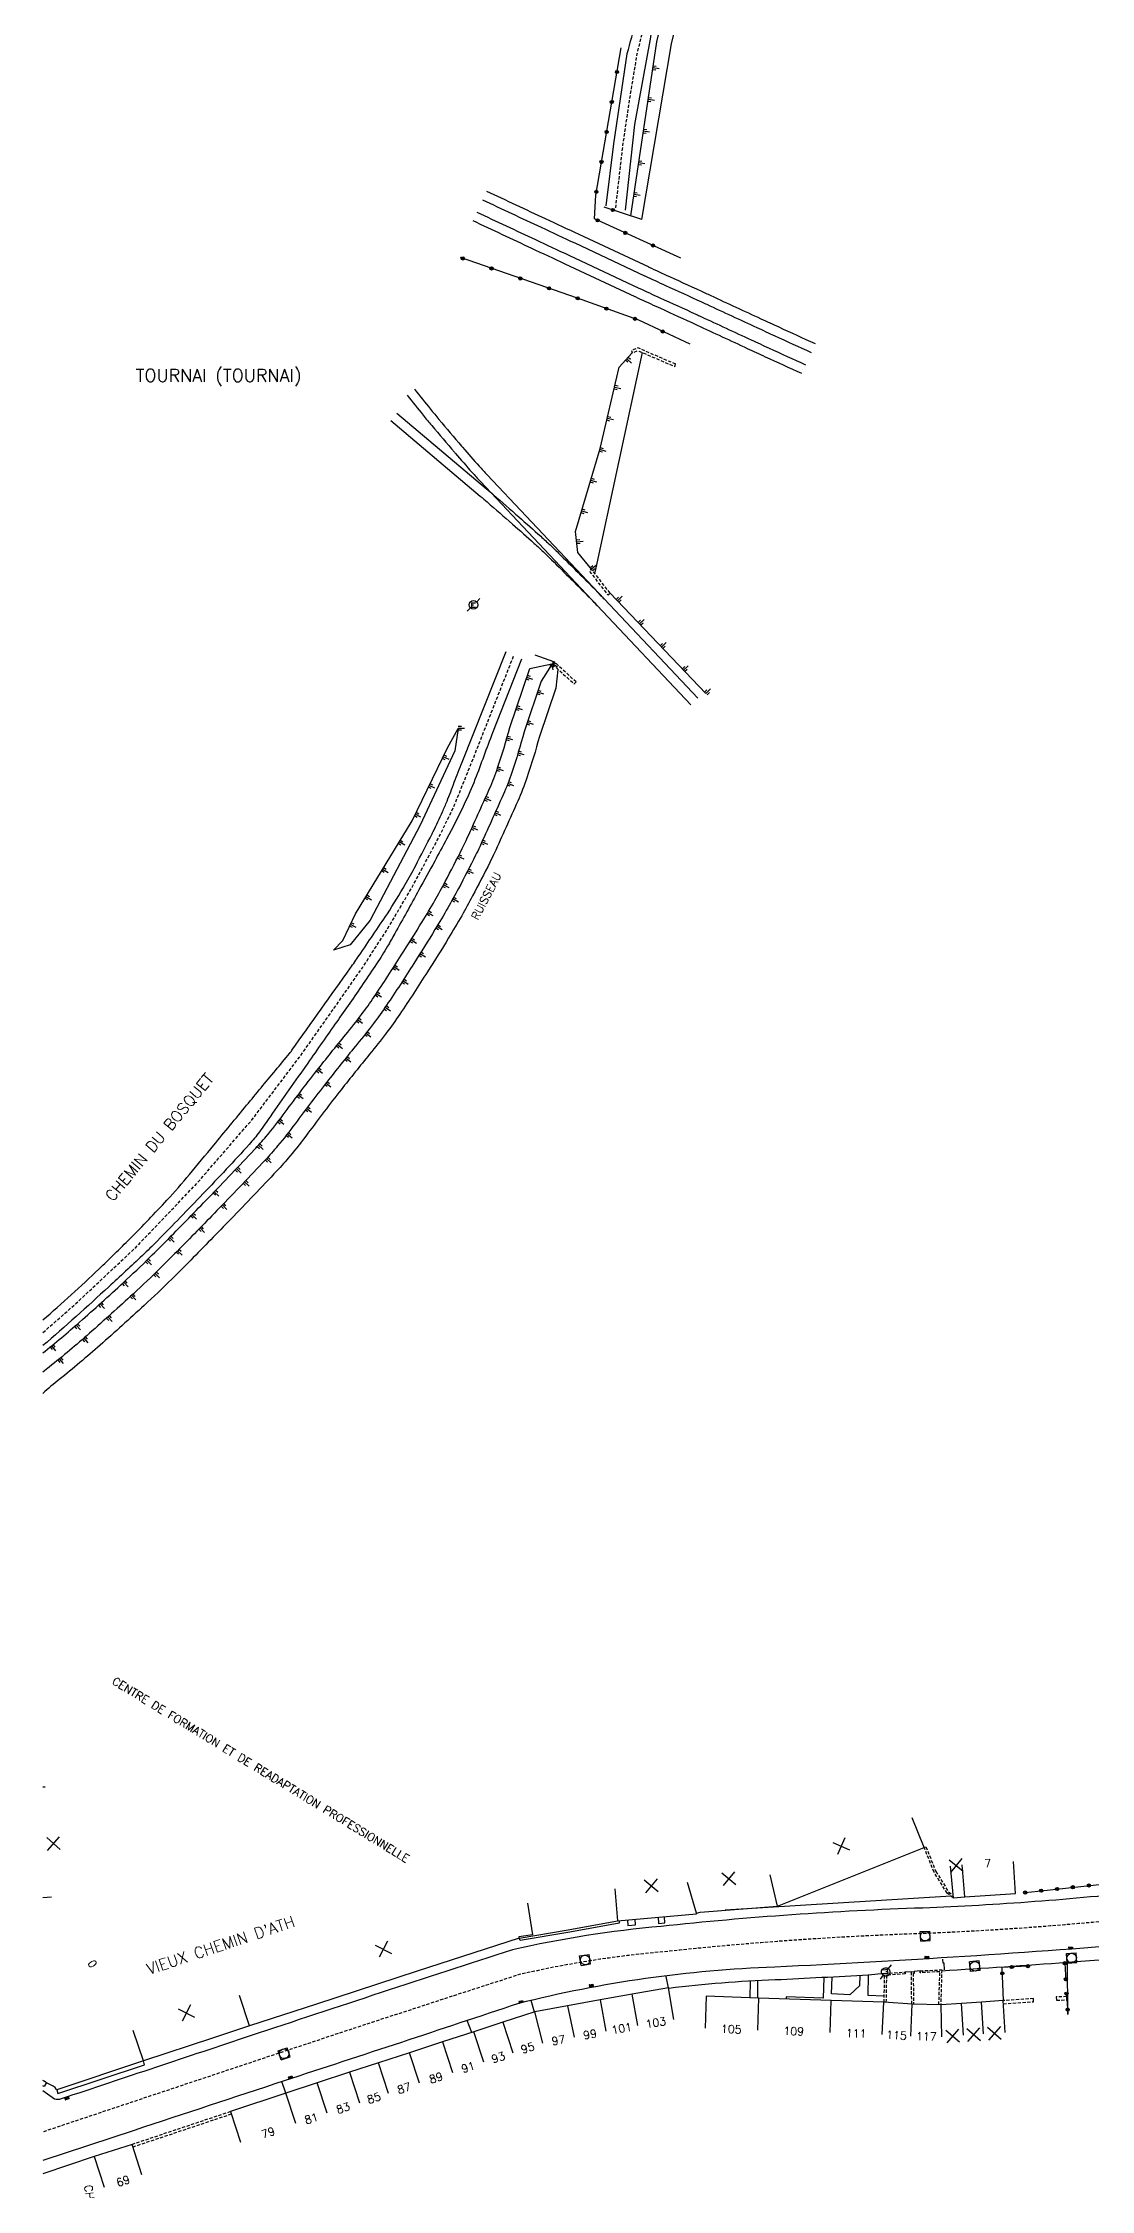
# Model space of a CAD drawing. Header units: millimetres. Extents: x 82000 to 83000, y 144000 to 145000.
# Drawn here: x 82000 to 82163.7, y 144452.7 to 144788.1 of the extents above; entities that cross this region are included whole.
import ezdxf
from ezdxf.enums import TextEntityAlignment as Align

# ---------------------------------------------------------------- set-up
doc = ezdxf.new("R2010")
doc.units = ezdxf.units.MM
doc.linetypes.add('DASHED', pattern=[0.75, 0.5, -0.25])
doc.layers.get('0').update_dxf_attribs({"linetype": 'CONTINUOUS'})
for name, color, linetype in [('W0001', 6, 'DASHED'), ('W0008', 7, 'CONTINUOUS'), ('W0100', 7, 'CONTINUOUS'), ('W0112', 1, 'DASHED'), ('W0211', 2, 'CONTINUOUS'), ('W0322', 7, 'CONTINUOUS'), ('W0334', 7, 'CONTINUOUS'), ('W0400', 7, 'CONTINUOUS'), ('W0420', 7, 'CONTINUOUS'), ('W0471', 7, 'CONTINUOUS'), ('W0500', 5, 'DASHED'), ('W0700', 7, 'CONTINUOUS'), ('W0980', 7, 'CONTINUOUS'), ('W0984', 7, 'CONTINUOUS'), ('W0989', 7, 'CONTINUOUS'), ('W0991', 7, 'CONTINUOUS'), ('W1102', 7, 'CONTINUOUS')]:
    doc.layers.add(name, color=color, linetype=linetype)
doc.styles.get("Standard").update_dxf_attribs({"font": 'romans.shx', "width": 0.85})

# ---------------------------------------------------------------- blocks, each defined once
blk = doc.blocks.new('t322o')
at = {"color": 0, "linetype": 'Continuous'}
for radius in [0.25, 0.15]:
    blk.add_circle((0, 0), radius, dxfattribs=at)
blk = doc.blocks.new('t211o')
at = {"color": 0, "linetype": 'Continuous'}
for p, q in [((-0.29, 0.5), (-0.29, 0)), ((0, 1), (0, 0)), ((0.29, 0.5), (0.29, 0))]:
    blk.add_line(p, q, dxfattribs=at)
blk = doc.blocks.new('T471')
for p, q in [((-0.333334, 0.333334), (-0.333334, -0.333334)), ((-0.333334, 0.333334), (0.333334, 0.333334)), ((-0.333334, 0), (0, 0)), ((0.500001, 0.500001), (1.000002, 1.000002)), ((-0.500001, -0.500001), (-1.000002, -1.000002)), ((-0.333334, -0.333334), (0.333334, -0.333334))]:
    blk.add_line(p, q)
blk.add_ellipse((0, 0), major_axis=(0.471405, 0.471405), ratio=1, start_param=5.4977871438, end_param=11.780972451)
blk = doc.blocks.new('T420')
for p, q in [((0.75, 0.75), (-0.75, 0.75)), ((-0.75, 0.75), (-0.75, -0.75)), ((0.75, 0.75), (0.75, -0.75)), ((0.75, -0.75), (-0.75, -0.75))]:
    blk.add_line(p, q)
blk.add_ellipse((0, 0), major_axis=(-0.53, 0.53), ratio=1, start_param=3.926991, end_param=10.210176)
blk = doc.blocks.new('T400')
for p, q in [((-0.15, 0.3), (0.15, 0.3)), ((-0.15, -0.25), (-0.15, 0.3)), ((-0.15, 0.15), (0.15, 0.15)), ((-0.15, 0), (0.15, 0)), ((0.15, 0.3), (0.15, -0.25)), ((-0.15, -0.15), (0.15, -0.15)), ((-0.15, -0.25), (-0.15, -0.3)), ((-0.15, -0.3), (0.15, -0.3)), ((0.15, -0.3), (0.15, -0.25))]:
    blk.add_line(p, q)
blk = doc.blocks.new('t991o')
at = {"color": 0, "linetype": 'Continuous'}
for p, q in [((-1, 1), (1, -1)), ((-1, -1), (1, 1))]:
    blk.add_line(p, q, dxfattribs=at)

msp = doc.modelspace()

# ---------------------------------------------------------------- linework, layer by layer
at = {"layer": 'W0001', "flags": 128}
for points in [[(82089.44, 144762.34), (82090.56, 144772.06), (82091.59, 144779.08), (82092.8, 144786.4), (82093.95, 144791.18), (82095.19, 144795.44), (82096.52, 144799.01), (82098.18, 144802.51), (82100.18, 144805.31), (82102.41, 144807.34), (82105.21, 144809.23), (82109.39, 144810.94), (82113.51, 144811.87), (82119.34, 144812.68), (82157.45, 144815.76), (82166.03, 144816.59), (82176.2, 144817.87), (82185.13, 144819.28), (82194.57, 144821.04), (82205.9, 144823.57), (82236.69, 144830.48), (82247.71, 144833), (82253.48, 144834.26), (82257.59, 144834.99), (82261.51, 144835.49), (82264.09, 144835.77), (82267.11, 144835.67), (82271.28, 144834.73), (82273.81, 144833.8), (82330.85, 144808.75), (82360.1, 144796.04)], [(82000, 144586.66), (82005.15, 144591.18), (82014.48, 144599.94), (82024.12, 144610.05), (82032.66, 144619.92), (82040.12, 144629.76), (82044.84, 144636.45), (82049.88, 144643.64), (82053.75, 144649.62), (82057.65, 144656.24), (82061.98, 144664.32), (82064.28, 144669.09), (82067.45, 144676.98), (82073.54, 144692.46)]]:
    msp.add_lwpolyline(points, dxfattribs=at)
msp.add_lwpolyline([(82507.07, 144562.55, -0.001603), (82463.83, 144548.15, -0.013563), (82441.16, 144541.97, -0.004898), (82433.69, 144540.37), (82364.92, 144525.7), (82325.31, 144519.07, -0.000613), (82294.4, 144513.67), (82244.86, 144505.58, -0.003362), (82207.56, 144499.81, -0.008159), (82172.74, 144495.4, -0.017566), (82137.54, 144492.77, 0.018351), (82096.92, 144489.91, 0.034875), (82074.36, 144486.35, 0.002438), (82033.6, 144472.99, 0.000111), (82000, 144461.78, 0.110793)], format="xyb", dxfattribs=at)
at = {"layer": 'W0008', "flags": 128}
for points in [[(82104.51, 144807.35, 0.041925), (82101.24, 144804.45, 0.075019), (82099.83, 144802.45, 0.009954), (82097.71, 144798, 0.024331), (82096.98, 144796.12, 0.008693), (82095.26, 144790.75, 0.028022), (82094.85, 144789.04), (82092.36, 144775.36), (82090.93, 144761.99)], [(82087.95, 144762.68), (82089.15, 144772.36), (82091.23, 144786.43, -0.029174), (82091.24, 144786.45, -0.000102), (82092.63, 144791.61, -0.000096), (82093.59, 144795.17, -0.000205), (82094.04, 144796.83, -0.027031), (82094.16, 144797.18, -0.002749), (82095.5, 144800.54, -0.032658), (82096.34, 144802.29, -0.019926), (82098.02, 144805)], [(82000, 144588.63, 0.012437), (82008.74, 144596.58, 0.005718), (82013.61, 144601.35, 0.009159), (82019.36, 144607.33, 0.014135), (82022.9, 144611.37, 0.000525), (82026.66, 144615.93, -0.000383), (82031.81, 144622.17, -0.000458), (82036.31, 144627.61, 0.000936), (82038.51, 144630.27, 0.017309), (82038.88, 144630.76, 0.000674), (82048.02, 144643.62, 0.004823), (82049.36, 144645.54, -0.000902), (82053.79, 144652.07, 0.007848), (82056.58, 144656.67, 0.012882), (82058.17, 144659.54, 0.000455), (82060.77, 144664.57, 0.006579), (82060.94, 144664.91, 0.006046), (82062.39, 144668.01, 0.01145), (82063.1, 144669.67, 0.005353), (82064.24, 144672.62, -0.005015), (82065.47, 144675.78), (82072.35, 144693.07)], [(82074.74, 144691.86), (82070.22, 144680.37, 0.00685), (82068.84, 144676.71, -0.006845), (82067.46, 144673.05, -0.017515), (82065.78, 144669.19, -0.012007), (82063.02, 144663.72, -0.001278), (82061.17, 144660.31, -0.000965), (82058.71, 144655.81, -0.001586), (82054.94, 144648.99, -0.005404), (82053.81, 144647, -0.014136), (82052.09, 144644.25, -0.006151), (82047.9, 144638.1, -0.000143), (82045.88, 144635.22, -0.000064), (82041.35, 144628.76, -0.000361), (82035.46, 144620.38, -0.001272), (82033.79, 144618.01, -0.029787), (82032.22, 144616.06, -0.007001), (82024.98, 144608.31, -0.002953), (82017.87, 144600.99, -0.009149), (82015.52, 144598.69, -0.003534), (82010.28, 144593.8, -0.006494), (82000, 144584.61)]]:
    msp.add_lwpolyline(points, format="xyb", dxfattribs=at)
at = {"layer": 'W0008'}
for points in [[(82236.49, 144508.4, -0.003364), (82206.98, 144503.75, -0.008156), (82172.31, 144499.36, -0.017561), (82137.4, 144496.75, 0.018328), (82096.54, 144493.88, 0.035071), (82073.3, 144490.2, 0.002448), (82032.35, 144476.77, 0.000097), (82002.84, 144466.93, -0.158719), (82001.82, 144466.91), (82000, 144468.17, -0.171746)], [(82238.47, 144500.45, -0.016612), (82173.66, 144491.34, -0.008158), (82114.27, 144487.52, 0.052913), (82074.25, 144481.83, -0.001447), (82037.68, 144469.76, -0.000276), (82014.24, 144462.02), (82000, 144457.32, 0.438562)]]:
    msp.add_lwpolyline(points, format="xyb", dxfattribs=at)
at = {"layer": 'W0100'}
for points in [[(82089.31, 144499.74), (82089.74, 144494.76), (82102.08, 144495.82), (82102.05, 144495.93), (82102.63, 144496.1), (82114.69, 144497.03), (82137.61, 144506.22), (82135.75, 144510.86)], [(82141.67, 144503.31), (82142.14, 144498.33), (82143.96, 144498.5), (82151.88, 144499.03), (82151.55, 144504.02)], [(82098.54, 144479.33), (82097.71, 144484.26), (82092.02, 144483.31), (82086.99, 144482.41), (82076.82, 144480.51), (82071.82, 144478.91), (82067.28, 144477.43), (82062.41, 144475.83), (82057.26, 144474.14), (82052.42, 144472.56), (82047.86, 144471.09), (82042.81, 144469.44), (82037.91, 144467.84), (82029.27, 144464.94), (82030.86, 144460.2)], [(82150.25, 144477.3), (82149.94, 144482.29), (82146.56, 144482.07), (82143.43, 144481.86), (82140.24, 144481.65), (82135.75, 144481.73), (82131.32, 144482.02), (82123.08, 144482.32), (82111.74, 144482.69), (82103.57, 144482.97), (82103.4, 144477.97)], [(82015.46, 144455.05), (82013.93, 144459.81), (82008.01, 144457.91), (82000, 144455.24)]]:
    msp.add_lwpolyline(points, dxfattribs=at)
msp.add_lwpolyline([(82075.65, 144497.52), (82076.45, 144492.59), (82074.33, 144492.24), (82074.39, 144492.07), (82058.45, 144486.88), (82042.73, 144481.75), (82032.23, 144478.35), (82026.45, 144476.44), (82015.68, 144472.86), (82002.19, 144468.37), (82002.06, 144468.39, 0.261421), (82001.6, 144468.93, -0.053714), (82000, 144469.83, 0.265069)], format="xyb", dxfattribs=at)
at = {"layer": 'W0112', "flags": 128}
for points in [[(82098.81, 144737.94), (82092.92, 144740.48), (82091.89, 144740.09), (82092.03, 144739.71), (82092.91, 144740.05), (82098.66, 144737.57)], [(82088.58, 144702.17), (82085.66, 144705.9), (82085.3, 144705.61), (82088.23, 144701.89)], [(82083.26, 144688.3), (82079.8, 144691.46), (82079.5, 144691.13), (82082.96, 144687.98)]]:
    msp.add_lwpolyline(points, close=True, dxfattribs=at)
at = {"layer": 'W0112'}
for points in [[(82142.15, 144498.35), (82141.19, 144499.06), (82139.16, 144502.34), (82137.61, 144506.22), (82137.89, 144506.33), (82139.43, 144502.48), (82141.42, 144499.27), (82142.1, 144498.76)], [(82131.35, 144482.01), (82131.44, 144486.53), (82134.63, 144486.74), (82134.65, 144486.46), (82131.72, 144486.26), (82131.64, 144481.99)], [(82135.67, 144481.74), (82135.61, 144486.8), (82136.03, 144486.83), (82136.05, 144486.54), (82135.9, 144486.53), (82135.95, 144481.73)], [(82139.91, 144481.65), (82140.06, 144486.8), (82136.99, 144486.65), (82136.97, 144486.93), (82140.35, 144487.1), (82140.19, 144481.65)], [(82149.97, 144481.8), (82154.7, 144482.12), (82154.68, 144482.61), (82149.94, 144482.29)], [(82029.27, 144464.94), (82013.93, 144459.81)], [(82029.41, 144464.54), (82014.06, 144459.41)]]:
    msp.add_lwpolyline(points, dxfattribs=at)
msp.add_lwpolyline([(82159.87, 144482.92), (82158.21, 144482.86), (82158.28, 144482.35), (82159.91, 144482.41)], close=True, dxfattribs=at)
at = {"layer": 'W0211', "flags": 128}
for points in [[(82093.53, 144760.56), (82098.17, 144788), (82099.68, 144794.11), (82102.51, 144800.77), (82106.1, 144804.92), (82109.61, 144806.38), (82128.12, 144807.18), (82134.43, 144810.37), (82127.51, 144809.61), (82109.74, 144808.64), (82104.76, 144806.5), (82100.62, 144801.99), (82097.58, 144795.54), (82095.83, 144788.29), (82091.77, 144761.13)], [(82085.66, 144705.9), (82083.55, 144708.54), (82083.18, 144711.79), (82087.03, 144724.77), (82089.98, 144737.46), (82092.03, 144739.71)], [(82086.21, 144705.38), (82093.62, 144739.77)], [(82103.5, 144686.51), (82088.58, 144702.17)]]:
    msp.add_lwpolyline(points, dxfattribs=at)
for points in [[(82000, 144583.47, 0.011949), (82005.73, 144588.3, 0.005132), (82012.53, 144594.44, 0.008156), (82016.71, 144598.42, 0.004109), (82019.64, 144601.35, 0.001909), (82025.86, 144607.72, 0.003848), (82032.99, 144615.2, 0.014135), (82034.86, 144617.31, 0.015538), (82037.5, 144620.65, -0.007616), (82042.76, 144627.57, -0.005081), (82047.28, 144633.2, 0.009182), (82049.76, 144636.35, 0.014537), (82051.72, 144639.09, 0.006326), (82055.96, 144645.59, 0.004375), (82059.23, 144650.83, 0.006953), (82061.21, 144654.17, 0.008686), (82062.83, 144657.12, 0.005043), (82065.48, 144662.26, 0.009665), (82066.08, 144663.52, 0.001511), (82069.75, 144671.64, 0.025128), (82071, 144674.86, 0.013154), (82072.91, 144681.18), (82076.03, 144690.41), (82079.48, 144691.15)], [(82079.5, 144691.13), (82077.82, 144688.41), (82075.15, 144680.5, -0.013021), (82073.22, 144674.13, -0.025128), (82071.88, 144670.68, -0.001511), (82068.2, 144662.55, -0.009665), (82067.56, 144661.21, -0.005043), (82064.89, 144656.02, -0.008686), (82063.23, 144653.01, -0.006953), (82061.22, 144649.61, -0.004375), (82057.93, 144644.33, -0.006326), (82053.66, 144637.79, -0.014537), (82051.61, 144634.93, -0.009182), (82049.08, 144631.73, 0.005081), (82044.59, 144626.12, 0.007616), (82039.37, 144619.27, -0.015538), (82036.65, 144615.81, -0.014135), (82034.7, 144613.6, -0.003848), (82027.54, 144606.1, -0.001909), (82021.3, 144599.71, -0.004109), (82018.35, 144596.76, -0.008156), (82014.12, 144592.72, -0.005132), (82007.27, 144586.55, -0.0129), (82000.99, 144581.27, 0.005852), (82000, 144580.47)], [(82080.41, 144690.23), (82080.09, 144687.34), (82077.53, 144679.77, -0.012882), (82075.58, 144673.34, -0.025128), (82074.15, 144669.67, -0.001511), (82070.47, 144661.52, -0.009665), (82069.79, 144660.09, -0.005043), (82067.09, 144654.86, -0.008686), (82065.39, 144651.77, -0.006953), (82063.35, 144648.31, -0.004375), (82060.03, 144643, -0.006326), (82055.73, 144636.4, -0.014537), (82053.6, 144633.43, -0.009182), (82051.01, 144630.15, 0.005081), (82046.55, 144624.58, 0.007616), (82041.38, 144617.79, -0.015538), (82038.56, 144614.21, -0.014135), (82036.51, 144611.9, -0.003848), (82029.33, 144604.37, -0.001909), (82023.08, 144597.96, -0.004109), (82020.1, 144594.98, -0.008156), (82015.8, 144590.89, -0.005132), (82008.92, 144584.68, -0.0129), (82002.54, 144579.32, 0.016029), (82000, 144577.16)]]:
    msp.add_lwpolyline(points, format="xyb", dxfattribs=at)
msp.add_lwpolyline([(82064.84, 144681.03), (82064.32, 144677.53), (82058.9, 144665.91), (82051.08, 144651.1), (82047.95, 144647.24), (82045.36, 144646.4), (82046.83, 144647.92), (82048.8, 144652.06), (82057.64, 144666.6), (82063.18, 144677.99)], close=True, dxfattribs=at)
at = {"layer": 'W0322', "flags": 128}
for points in [[(82099.59, 144754.52), (82086.15, 144760.64), (82086.32, 144764.36), (82090.29, 144787.37)], [(82093.53, 144760.56), (82087.64, 144762.46)], [(82101.08, 144741.04), (82093.05, 144744.8), (82083.49, 144748.23), (82065.18, 144754.6)], [(82079.8, 144691.46), (82076.88, 144692.5)]]:
    msp.add_lwpolyline(points, dxfattribs=at)
at = {"layer": 'W0322'}
for points in [[(82153.39, 144499.17), (82155.37, 144499.41), (82165.92, 144500.55)], [(82153.81, 144487.67), (82149.72, 144487.44), (82149.94, 144482.29)], [(82159.56, 144488.13), (82159.75, 144485.32)], [(82159.84, 144483.38), (82160.07, 144480.15)]]:
    msp.add_lwpolyline(points, dxfattribs=at)
at = {"layer": 'W0334'}
for points in [[(82141.81, 144498.6), (82106.54, 144496.4)], [(82089.97, 144494.78), (82090, 144494.39), (82082.27, 144492.98), (82074.53, 144491.66), (82074.39, 144492.07), (82082.01, 144493.35), (82089.74, 144494.76)], [(82091.28, 144494.89), (82091.35, 144494.03), (82092.54, 144494.11), (82092.46, 144494.99)], [(82096.06, 144495.3), (82096.14, 144494.34), (82097.13, 144494.44), (82097.05, 144495.39)], [(82263.86, 144459.41), (82252.33, 144484.22), (82226.27, 144488.23), (82225.31, 144495.16), (82209.53, 144492.67), (82183.06, 144489.75), (82164.21, 144488.57), (82159.92, 144488.23), (82160, 144480.13)], [(82140.76, 144487.09), (82140.72, 144488.12), (82140.57, 144488.15), (82140.55, 144488.77)], [(82097.71, 144484.26), (82097.31, 144486.03)], [(82110.44, 144485.34), (82110.37, 144482.74)], [(82111.65, 144482.69), (82111.61, 144485.4)], [(82121.94, 144485.89), (82121.85, 144482.65), (82116.08, 144482.87), (82116.06, 144482.55)], [(82127.58, 144486.2), (82127.5, 144484.61), (82126.01, 144483.21), (82123.12, 144483.35), (82123.22, 144485.96)], [(82128.89, 144486.27), (82128.83, 144483.14), (82131.37, 144483.05)], [(82135.61, 144486.8), (82134.63, 144486.74)], [(82136.97, 144486.93), (82136.03, 144486.83)], [(82076.74, 144480.48), (82076.25, 144482.33)], [(82066.95, 144477.32), (82066.24, 144479.17)], [(82002.19, 144468.37), (82002.31, 144467.79), (82015.87, 144472.26), (82015.68, 144472.86)], [(82000.53, 144469.48), (82000.17, 144468.88), (82000, 144469)], [(82037.92, 144467.85), (82037.29, 144469.63)]]:
    msp.add_lwpolyline(points, dxfattribs=at)
for points in [[(82159.92, 144488.23, -0.002686), (82140.34, 144486.9, 0.052829)], [(82131.44, 144486.53), (82128.89, 144486.27, -0.001994), (82114.35, 144485.51, 0.022009), (82097.73, 144484.19, -0.001444)]]:
    msp.add_lwpolyline(points, format="xyb", dxfattribs=at)
at = {"layer": 'W0700', "flags": 128}
for points in [[(82119.99, 144739.73, -0.000424), (82114.33, 144742.32, -0.000856), (82111.54, 144743.61, -0.000031), (82103.71, 144747.24, 0.000291), (82102.87, 144747.63, 0.001605), (82097.26, 144750.2, -0.002744), (82094.03, 144751.69, -0.000163), (82094, 144751.7, 0), (82083.09, 144756.82, -0.000064), (82077.86, 144759.27, -0.000037), (82068.7, 144763.56, -0.000037)], [(82120.62, 144741.1, -0.000424), (82114.96, 144743.7, -0.000856), (82112.17, 144744.98, -0.000031), (82104.34, 144748.61, 0.000291), (82103.5, 144749, 0.001605), (82097.88, 144751.58, -0.002744), (82094.67, 144753.06, -0.000163), (82094.64, 144753.07, 0), (82083.73, 144758.19, -0.000064), (82078.5, 144760.64, -0.000037), (82069.34, 144764.93, -0.000037)], [(82118.5, 144736.47, -0.000424), (82112.83, 144739.06, -0.000856), (82110.03, 144740.36, -0.000031), (82102.2, 144743.99, 0.000291), (82101.36, 144744.38, 0.001605), (82095.77, 144746.94, -0.002744), (82092.51, 144748.44, -0.000162), (82092.48, 144748.46, 0), (82081.56, 144753.57, -0.000064), (82076.33, 144756.02, -0.000037), (82067.18, 144760.32)], [(82119.11, 144737.8, -0.000424), (82113.44, 144740.4, -0.000856), (82110.65, 144741.69, -0.000031), (82102.81, 144745.32, 0.000291), (82101.98, 144745.71, 0.001605), (82096.38, 144748.27, -0.002744), (82093.13, 144749.77, -0.000163), (82093.1, 144749.78, 0), (82082.19, 144754.9, -0.000064), (82076.95, 144757.35, -0.000037), (82067.8, 144761.64, -0.000037)], [(82056.86, 144733.08, 0.002663), (82059.36, 144729.98, 0.005062), (82060.71, 144728.35, 0.000114), (82064.25, 144724.18, 0.002488), (82064.42, 144723.98, 0.003457), (82067, 144721.04, 0.007105), (82068.31, 144719.62), (82086.56, 144700.25)], [(82058.02, 144734.01, 0.002663), (82060.51, 144730.92, 0.005062), (82061.84, 144729.31, 0.000114), (82065.38, 144725.14, 0.002488), (82065.54, 144724.95, 0.003457), (82068.11, 144722.03, 0.007105), (82069.39, 144720.63), (82087.64, 144701.26)], [(82054.31, 144729.14), (82068.3, 144717.33, -0.003816), (82069.36, 144716.42, -0.001032), (82073.32, 144712.96, -0.003078), (82076.72, 144709.94, -0.007044), (82078.16, 144708.61, -0.004564), (82079.44, 144707.37, -0.001912), (82082.49, 144704.32, -0.000936), (82086.03, 144700.77, -0.00601), (82086.54, 144700.23), (82101.18, 144684.71)], [(82055.28, 144730.29), (82069.27, 144718.48, -0.003816), (82070.35, 144717.55, -0.001032), (82074.31, 144714.09, -0.003078), (82077.73, 144711.05, -0.007044), (82079.19, 144709.7, -0.004564), (82080.49, 144708.44, -0.001912), (82083.56, 144705.39, -0.000936), (82087.09, 144701.82, -0.00601), (82087.64, 144701.26), (82102.28, 144685.74)]]:
    msp.add_lwpolyline(points, format="xyb", dxfattribs=at)
at = {"layer": 'W1102'}
for p, q in [((82000, 144515.67), (82000.34, 144515.69)), ((82102.05, 144495.93), (82100.67, 144500.72)), ((82114.69, 144497.03), (82113.54, 144501.96)), ((82143.96, 144498.5), (82143.56, 144503.49)), ((82000, 144498.4), (82001.35, 144498.48)), ((82032.23, 144478.35), (82030.67, 144483.1)), ((82081.91, 144481.46), (82082.97, 144476.57)), ((82086.99, 144482.41), (82087.89, 144477.49)), ((82092.87, 144478.38), (82092.02, 144483.31)), ((82111.74, 144482.69), (82111.58, 144477.69)), ((82122.91, 144477.32), (82123.08, 144482.32)), ((82131.07, 144477.02), (82131.32, 144482.02)), ((82135.54, 144476.73), (82135.75, 144481.73)), ((82140.36, 144476.64), (82140.24, 144481.65)), ((82143.77, 144476.87), (82143.43, 144481.86)), ((82146.89, 144477.09), (82146.56, 144482.07)), ((82015.68, 144472.86), (82014.1, 144477.61)), ((82068.83, 144472.68), (82067.28, 144477.43)), ((82071.82, 144478.91), (82073.36, 144474.15)), ((82078.05, 144475.65), (82076.82, 144480.51)), ((82058.81, 144469.39), (82057.26, 144474.14)), ((82062.41, 144475.83), (82063.97, 144471.08)), ((82047.86, 144471.09), (82049.41, 144466.33)), ((82053.96, 144467.8), (82052.42, 144472.56)), ((82039.47, 144463.09), (82037.91, 144467.84)), ((82044.36, 144464.68), (82042.81, 144469.44)), ((82008.01, 144457.91), (82009.57, 144453.16))]:
    msp.add_line(p, q, dxfattribs=at)

# ---------------------------------------------------------------- block references
at = {"layer": 'W0211'}
for p, rotation in [((82095.23, 144784.22), 261.4847752791979), ((82094.49, 144779.28), 261.4847752791673), ((82093.74, 144774.33), 261.4847752791338), ((82093, 144769.39), 261.4847752790972), ((82092.26, 144764.44), 261.4847752789916), ((82091.18, 144738.78), 227.6632298556882), ((82089.25, 144734.32), 256.930801242433), ((82088.12, 144729.45), 256.9308012423161), ((82086.98, 144724.59), 253.4846217104368), ((82085.56, 144719.79), 253.484621710427), ((82084.13, 144715), 253.484621710419), ((82083.37, 144710.15), 276.4131052456229), ((82085.66, 144705.9), 308.5951659397232), ((82089.71, 144700.99), 313.595966586098), ((82093.15, 144697.37), 313.595966586206), ((82096.6, 144693.75), 313.595966586098), ((82075.56, 144689.01), 251.3167496851748), ((82079.48, 144691.15), 192.2267814917864), ((82079.5, 144691.13), 238.4072431782766), ((82100.05, 144690.13), 313.595966586206), ((82077.25, 144686.7), 251.3167496850494), ((82103.5, 144686.51), 313.595966586098), ((82073.96, 144684.27), 251.3167496851748), ((82075.64, 144681.96), 251.3167496849422), ((82064.84, 144681.03), 270), ((82072.44, 144679.51), 253.8546539653812), ((82062.51, 144676.61), 244.0360784833645), ((82074.19, 144677.18), 253.0708824420855), ((82060.32, 144672.12), 244.036078483234), ((82070.96, 144674.73), 251.4111367289922), ((82072.61, 144672.44), 248.8406544555244), ((82069.06, 144670.11), 245.81033191944), ((82058.13, 144667.62), 244.0360784831189), ((82067, 144665.55), 245.6159807108502), ((82070.61, 144667.86), 245.7551833894551), ((82055.63, 144663.3), 238.7219862218328), ((82068.55, 144663.3), 245.5611395599078), ((82053.03, 144659.02), 238.7219862221152), ((82064.86, 144661.04), 243.0404503395868), ((82066.35, 144658.81), 242.7813025381198), ((82050.44, 144654.75), 238.7219862216985), ((82062.55, 144656.6), 241.8132348963968), ((82060.09, 144652.25), 239.2562335300483), ((82064.01, 144654.39), 241.0854141249042), ((82048.01, 144650.39), 244.5649497245842), ((82061.5, 144650.07), 238.7908247234128), ((82057.47, 144647.99), 238.0322632043582), ((82058.87, 144645.82), 237.854192195563), ((82054.8, 144643.77), 237.1674916215839), ((82056.18, 144641.6), 236.9692531082727), ((82052.05, 144639.59), 236.2330517578184), ((82049.13, 144635.53), 232.2502892986378), ((82053.42, 144637.44), 235.7146967361176), ((82046, 144631.63), 231.0120543332839), ((82050.44, 144633.42), 231.803035954322), ((82047.3, 144629.53), 231.1446954026523), ((82042.88, 144627.73), 231.8175333171847), ((82044.19, 144625.61), 231.981776857806), ((82039.82, 144623.77), 232.8141845617625), ((82041.15, 144621.65), 232.9947843351423), ((82036.83, 144619.77), 232.6660116095013), ((82033.65, 144615.91), 227.9021169136019), ((82038.14, 144617.65), 231.9501423379513), ((82030.22, 144612.27), 226.4508468049546), ((82034.91, 144613.84), 227.1422120238082), ((82026.76, 144608.66), 226.0242347510661), ((82031.48, 144610.2), 226.3971030572592), ((82023.28, 144605.07), 225.7316868949992), ((82028.02, 144606.59), 225.9719692464408), ((82019.78, 144601.5), 225.486120551252), ((82024.53, 144603.01), 225.7021418951833), ((82016.24, 144597.96), 224.3223835435517), ((82021.03, 144599.44), 225.3890408484272), ((82012.62, 144594.52), 222.7027843396067), ((82017.49, 144595.91), 224.1480386818991), ((82008.92, 144591.15), 222.0386849192047), ((82013.85, 144592.48), 222.6189241193181), ((82005.19, 144587.83), 221.2281180937072), ((82010.15, 144589.12), 221.9809799894719), ((82001.38, 144584.59), 219.3998595285811), ((82006.41, 144585.79), 221.0770731237508), ((82002.59, 144582.57), 219.2756580155669)]:
    msp.add_blockref('t211o', p, dxfattribs=dict(at, rotation=rotation))
at = {"layer": 'W0322'}
for p, rotation in [((82089.64, 144783.58), 80.20385779743036), ((82088.83, 144778.9), 80.20385779743036), ((82088.02, 144774.22), 80.20385779743036), ((82087.22, 144769.54), 80.20385779743036), ((82086.41, 144764.86), 80.20385779743036), ((82089.01, 144762.02), 162.0845762036211), ((82086.62, 144760.42), 155.5080910472207), ((82090.94, 144758.45), 155.5080910472207), ((82095.26, 144756.48), 155.5080910472207), ((82065.57, 144754.46), 160.8010917868572), ((82070.05, 144752.9), 160.8010917868572), ((82074.54, 144751.34), 160.8010917868572), ((82079.03, 144749.78), 160.8010917868572), ((82083.51, 144748.22), 160.3091780135392), ((82087.98, 144746.62), 160.3091780135392), ((82092.46, 144745.02), 160.3091780135392), ((82096.78, 144743.05), 154.878666829707), ((82153.39, 144499.17), 6.86033886785319), ((82155.87, 144499.46), 6.174804490470496), ((82158.36, 144499.73), 6.174804490470496), ((82160.84, 144500), 6.174804490470496), ((82163.33, 144500.27), 6.174804490470496), ((82151.31, 144487.53), 183.1738534088), ((82153.81, 144487.67), 183.1738534088), ((82159.56, 144488.13), 273.878077319735), ((82149.81, 144486.54), 275.5624001869), ((82159.73, 144485.63), 273.878077319735), ((82159.84, 144483.38), 274.208647444429), ((82160.02, 144480.89), 274.208647444429)]:
    msp.add_blockref('t322o', p, dxfattribs=dict(at, rotation=rotation))
at = {"layer": 'W0400'}
for p, rotation in [((82160.47, 144490.49), 273.048279675878), ((82138.01, 144489.05), 273.048279675878), ((82085.61, 144484.64), 279.530842185078), ((82074.66, 144482.09), 288.362529651625), ((82038.62, 144470.29), 288.256477078725), ((82003.73, 144467), 288.203927654403)]:
    msp.add_blockref('T400', p, dxfattribs=dict(at, rotation=rotation))
at = {"layer": 'W0420'}
for p, rotation in [((82137.77, 144492.36), 183.308714572438), ((82084.67, 144488.64), 189.163486353359), ((82145.52, 144487.66), 275.5624001869), ((82160.65, 144488.94), 184.634818326406), ((82037.66, 144473.99), 198.196675626019)]:
    msp.add_blockref('T420', p, dxfattribs=dict(at, rotation=rotation))
at = {"layer": 'W0471'}
msp.add_blockref('T471', (82067.23, 144700.33), dxfattribs=at)
at = {"layer": 'W0471', "rotation": 185.843325293087}
msp.add_blockref('T471', (82131.61, 144486.76), dxfattribs=at)
at = {"layer": 'W0991'}
for p, rotation in [((82001.64, 144506.82), 3.338614295439192), ((82124.65, 144506.41), 291.84796747808), ((82142.61, 144503.4), 275.4125265603946), ((82094.99, 144500.23), 274.9121913338126), ((82107.11, 144501.34), 275.5059229736098), ((82053.16, 144490.31), 287.7767281884462), ((82022.39, 144480.35), 288.3380062561284), ((82142.06, 144476.76), 273.8292080840524), ((82145.33, 144476.98), 273.8974331269231), ((82148.57, 144477.19), 273.6072040876575)]:
    msp.add_blockref('t991o', p, dxfattribs=dict(at, rotation=rotation))

# ---------------------------------------------------------------- texts
at = {"layer": 'W0500'}
msp.add_text('RUISSEAU', height=1.25, rotation=62.4697, dxfattribs=at).set_placement((82069.23, 144654.85), align=Align.MIDDLE)
at = {"layer": 'W0980'}
msp.add_text('TOURNAI (TOURNAI)', height=2, dxfattribs=at).set_placement((82027.42, 144736.04), align=Align.MIDDLE)
at = {"layer": 'W0984'}
for s, rotation, p in [('CENTRE DE FORMATION ET DE READAPTATION PROFESSIONNELLE', 328.6404, (82034.02, 144518.35)), ('CHAPELLE ND DES AFFLIGES', 279.4269, (82008.97, 144441.77))]:
    msp.add_text(s, height=1.25, rotation=rotation, dxfattribs=at).set_placement(p, align=Align.MIDDLE)
at = {"layer": 'W0989'}
for s, rotation, p in [('CHEMIN DU BOSQUET', 50.5092, (82018.24, 144617.12)), ("VIEUX CHEMIN D'ATH", 18.3014, (82027.76, 144490.94))]:
    msp.add_text(s, height=1.75, rotation=rotation, dxfattribs=at).set_placement(p, align=Align.MIDDLE)
at = {"layer": 'W0991'}
for s, rotation, p in [('7', 3.7722, (82147.55, 144503.75)), ('0', 301.4272, (82007.73, 144488.04)), ('99', 10.604, (82085.43, 144477.03)), ('101', 10.0719, (82090.38, 144477.94)), ('103', 9.5308, (82095.71, 144478.85)), ('105', 358.0671, (82107.49, 144477.83)), ('109', 358.1143, (82117.24, 144477.51)), ('111', 357.8959, (82126.99, 144477.17)), ('115', 356.3323, (82133.3, 144476.88)), ('117', 358.9314, (82137.95, 144476.69)), ('93', 18.0005, (82071.1, 144473.41)), ('95', 17.7664, (82075.7, 144474.9)), ('97', 10.604, (82080.51, 144476.11)), ('89', 18.1649, (82061.39, 144470.23)), ('91', 18.1805, (82066.4, 144471.88)), ('85', 17.8725, (82051.69, 144467.07)), ('87', 18.1071, (82056.39, 144468.6)), ('81', 18.015, (82041.92, 144463.89)), ('83', 18.1219, (82046.88, 144465.51)), ('79', 18.5414, (82035.17, 144461.65)), ('69', 17.7981, (82012.52, 144454.11))]:
    msp.add_text(s, height=1.25, rotation=rotation, dxfattribs=at).set_placement(p, align=Align.MIDDLE)

doc.saveas('drawing.dxf')
